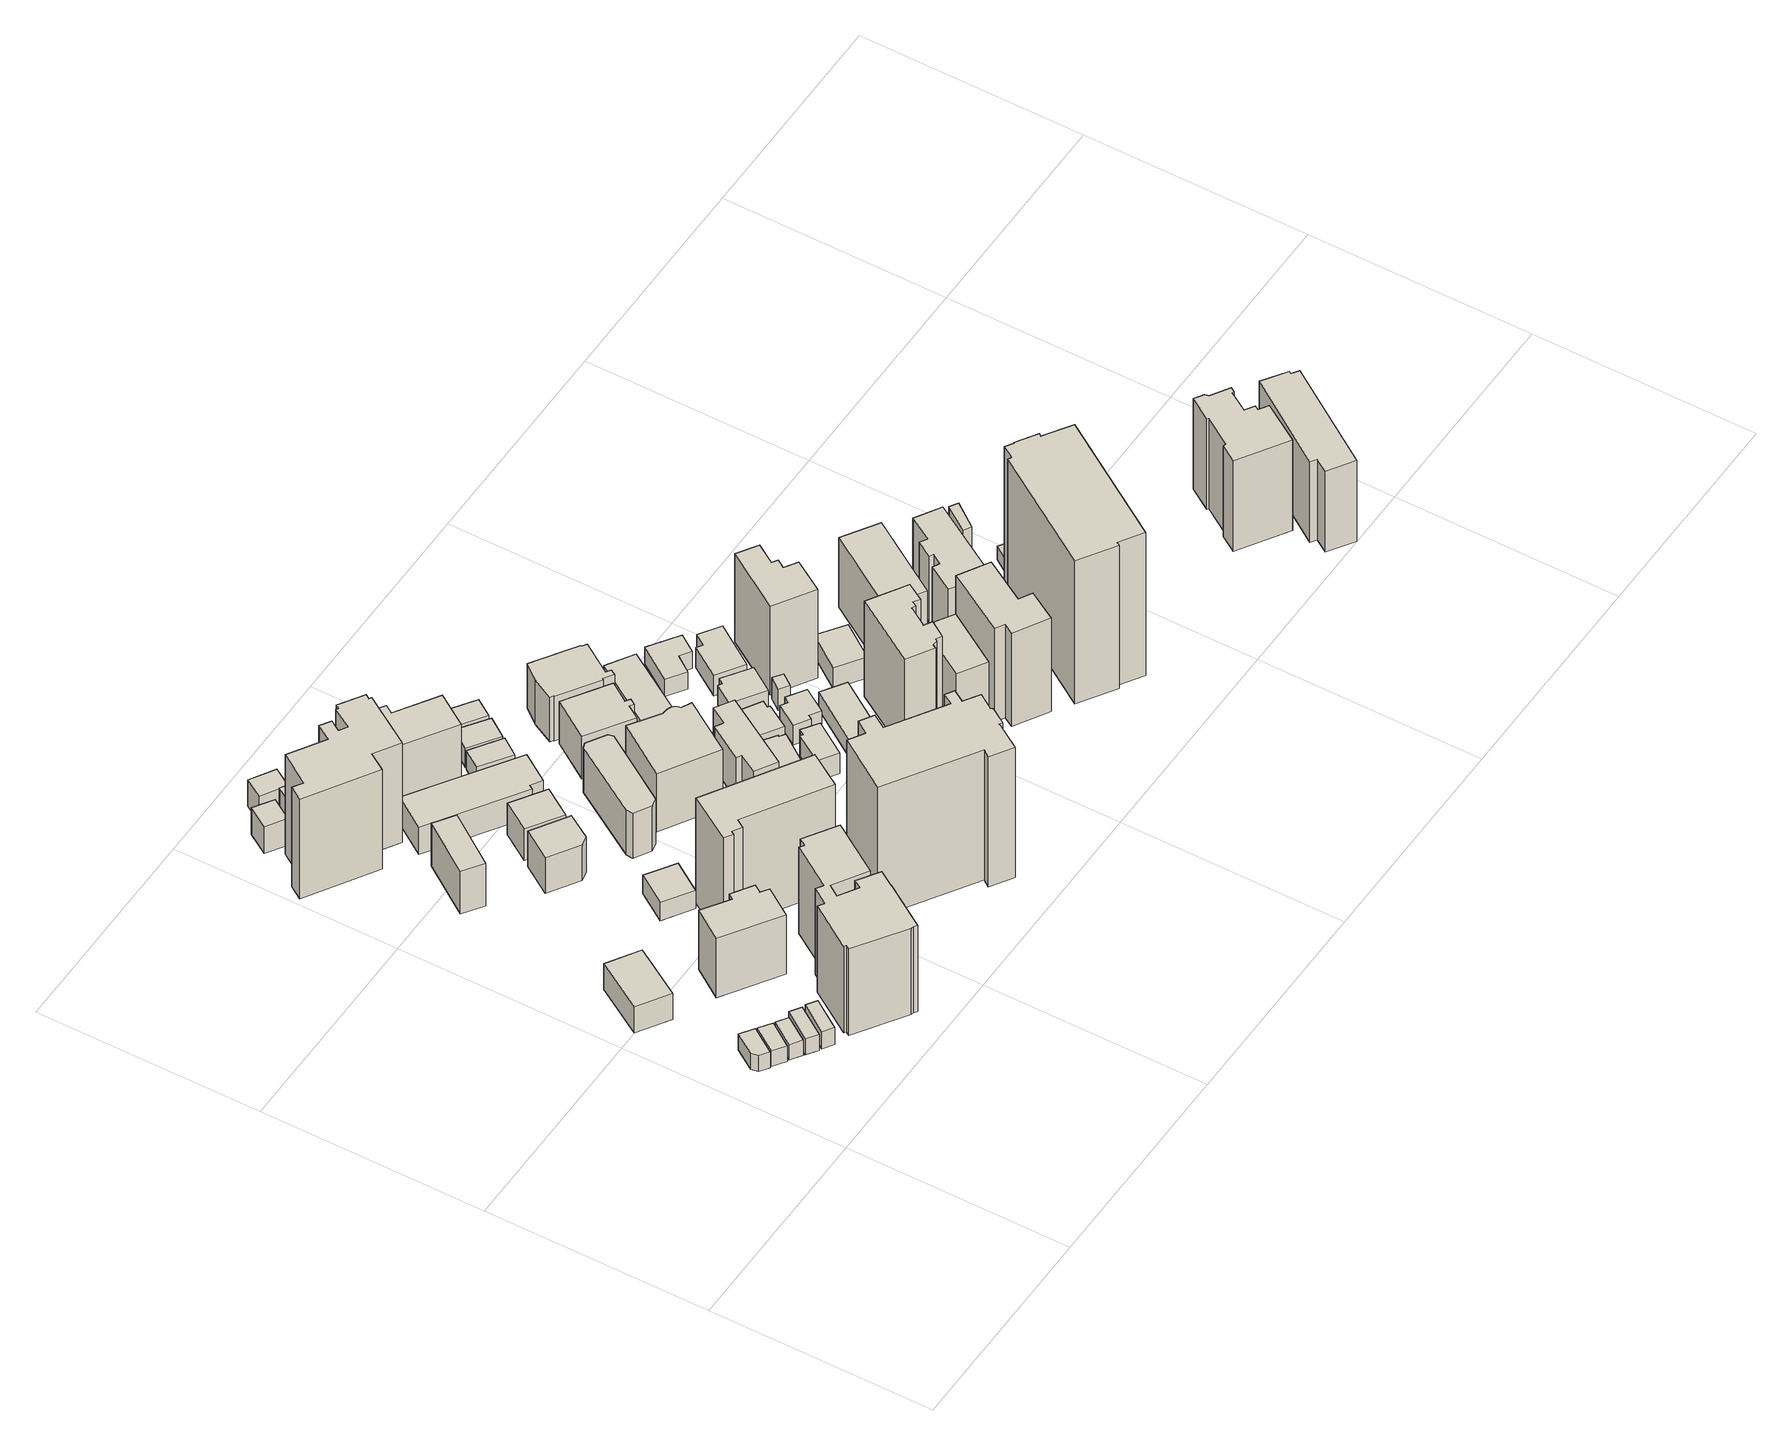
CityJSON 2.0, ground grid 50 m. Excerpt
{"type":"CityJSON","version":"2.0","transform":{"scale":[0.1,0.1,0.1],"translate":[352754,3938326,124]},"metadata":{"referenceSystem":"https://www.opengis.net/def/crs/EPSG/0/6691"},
"CityObjects":{
"building1":{"type":"Building","attributes":{"usage":"413","measuredHeight":4.7,"storeysAboveGround":2,"BuildingIDAttribute.prefecture":"14","BuildingIDAttribute.city":"14152","BuildingDetailAttribute.totalFloorArea":39.01,"BuildingDetailAttribute.buildingFootprintArea":19.51,"BuildingDetailAttribute.buildingStructureType":"601","BuildingDetailAttribute.buildingStructureOrgType":"1","BuildingDetailAttribute.orgUsage":"30","BuildingDetailAttribute.surveyYear":2015},"geometry":[{"type":"Solid","lod":"1","boundaries":[[[[0,1,2,3,4]],[[3,5,6,4]],[[2,7,5,3]],[[1,8,7,2]],[[0,9,8,1]],[[4,6,9,0]],[[5,7,8,9,6]]]]}]},
"building2":{"type":"Building","attributes":{"usage":"413","measuredHeight":4.7,"storeysAboveGround":2,"BuildingIDAttribute.prefecture":"14","BuildingIDAttribute.city":"14152","BuildingDetailAttribute.totalFloorArea":36.28,"BuildingDetailAttribute.buildingFootprintArea":18.14,"BuildingDetailAttribute.buildingStructureType":"601","BuildingDetailAttribute.buildingStructureOrgType":"1","BuildingDetailAttribute.orgUsage":"30","BuildingDetailAttribute.surveyYear":2015},"geometry":[{"type":"Solid","lod":"1","boundaries":[[[[10,11,12,13]],[[12,14,15,13]],[[11,16,14,12]],[[10,17,16,11]],[[13,15,17,10]],[[14,16,17,15]]]]}]},
"building3":{"type":"Building","attributes":{"usage":"413","measuredHeight":4.3,"storeysAboveGround":2,"BuildingIDAttribute.prefecture":"14","BuildingIDAttribute.city":"14152","BuildingDetailAttribute.totalFloorArea":31.62,"BuildingDetailAttribute.buildingFootprintArea":15.81,"BuildingDetailAttribute.buildingStructureType":"601","BuildingDetailAttribute.buildingStructureOrgType":"1","BuildingDetailAttribute.orgUsage":"30","BuildingDetailAttribute.surveyYear":2015},"geometry":[{"type":"Solid","lod":"1","boundaries":[[[[18,19,20,21]],[[20,22,23,21]],[[19,24,22,20]],[[18,25,24,19]],[[21,23,25,18]],[[22,24,25,23]]]]}]},
"building4":{"type":"Building","attributes":{"usage":"413","measuredHeight":4.7,"storeysAboveGround":2,"BuildingIDAttribute.prefecture":"14","BuildingIDAttribute.city":"14152","BuildingDetailAttribute.totalFloorArea":37.57,"BuildingDetailAttribute.buildingFootprintArea":18.79,"BuildingDetailAttribute.buildingStructureType":"601","BuildingDetailAttribute.buildingStructureOrgType":"1","BuildingDetailAttribute.orgUsage":"30","BuildingDetailAttribute.surveyYear":2015},"geometry":[{"type":"Solid","lod":"1","boundaries":[[[[26,27,28,29]],[[28,30,31,29]],[[27,32,30,28]],[[26,33,32,27]],[[29,31,33,26]],[[30,32,33,31]]]]}]},
"building5":{"type":"Building","attributes":{"usage":"414","measuredHeight":7.8,"storeysAboveGround":3,"BuildingIDAttribute.prefecture":"14","BuildingIDAttribute.city":"14152","BuildingDetailAttribute.totalFloorArea":261.32,"BuildingDetailAttribute.buildingFootprintArea":87.11,"BuildingDetailAttribute.buildingStructureType":"601","BuildingDetailAttribute.buildingStructureOrgType":"1","BuildingDetailAttribute.orgUsage":"44","BuildingDetailAttribute.surveyYear":2015},"geometry":[{"type":"Solid","lod":"1","boundaries":[[[[34,35,36,37]],[[36,38,39,37]],[[35,40,38,36]],[[34,41,40,35]],[[37,39,41,34]],[[38,40,41,39]]]]}]},
"building6":{"type":"Building","attributes":{"usage":"413","measuredHeight":7.7,"storeysAboveGround":2,"BuildingIDAttribute.prefecture":"14","BuildingIDAttribute.city":"14152","BuildingDetailAttribute.totalFloorArea":35.25,"BuildingDetailAttribute.buildingFootprintArea":17.62,"BuildingDetailAttribute.buildingStructureType":"601","BuildingDetailAttribute.buildingStructureOrgType":"1","BuildingDetailAttribute.orgUsage":"30","BuildingDetailAttribute.surveyYear":2015},"geometry":[{"type":"Solid","lod":"1","boundaries":[[[[42,43,44,45]],[[44,46,47,45]],[[43,48,46,44]],[[42,49,48,43]],[[45,47,49,42]],[[46,48,49,47]]]]}]},
"building7":{"type":"Building","attributes":{"usage":"412","measuredHeight":21.1,"storeysAboveGround":7,"BuildingIDAttribute.prefecture":"14","BuildingIDAttribute.city":"14152","BuildingDetailAttribute.totalFloorArea":746,"BuildingDetailAttribute.buildingFootprintArea":106.57,"BuildingDetailAttribute.buildingStructureType":"610","BuildingDetailAttribute.buildingStructureOrgType":"2","BuildingDetailAttribute.orgUsage":"20","BuildingDetailAttribute.surveyYear":2015},"geometry":[{"type":"Solid","lod":"1","boundaries":[[[[50,51,52,53,54,55,56,57]],[[56,58,59,57]],[[55,60,58,56]],[[54,61,60,55]],[[53,62,61,54]],[[52,63,62,53]],[[51,64,63,52]],[[50,65,64,51]],[[57,59,65,50]],[[58,60,61,62,63,64,65,59]]]]}]},
"building8":{"type":"Building","attributes":{"usage":"414","measuredHeight":27.4,"storeysAboveGround":8,"BuildingIDAttribute.prefecture":"14","BuildingIDAttribute.city":"14152","BuildingDetailAttribute.totalFloorArea":2347.55,"BuildingDetailAttribute.buildingFootprintArea":293.44,"BuildingDetailAttribute.buildingStructureType":"610","BuildingDetailAttribute.buildingStructureOrgType":"2","BuildingDetailAttribute.orgUsage":"44","BuildingDetailAttribute.surveyYear":2015},"geometry":[{"type":"Solid","lod":"1","boundaries":[[[[66,67,68,69,70,71,72,73,74,75,76,77,78,79,80,81,82,83,84,85,86,87]],[[86,88,89,87]],[[85,90,88,86]],[[84,91,90,85]],[[83,92,91,84]],[[82,93,92,83]],[[81,94,93,82]],[[80,95,94,81]],[[79,96,95,80]],[[78,97,96,79]],[[77,98,97,78]],[[76,99,98,77]],[[75,100,99,76]],[[74,101,100,75]],[[73,102,101,74]],[[72,103,102,73]],[[71,104,103,72]],[[70,105,104,71]],[[69,106,105,70]],[[68,107,106,69]],[[67,108,107,68]],[[66,109,108,67]],[[87,89,109,66]],[[88,90,91,92,93,94,95,96,97,98,99,100,101,102,103,104,105,106,107,108,109,89]]]]}]},
"building9":{"type":"Building","attributes":{"usage":"412","measuredHeight":12.6,"storeysAboveGround":5,"BuildingIDAttribute.prefecture":"14","BuildingIDAttribute.city":"14152","BuildingDetailAttribute.totalFloorArea":365.02,"BuildingDetailAttribute.buildingFootprintArea":73,"BuildingDetailAttribute.buildingStructureType":"610","BuildingDetailAttribute.buildingStructureOrgType":"2","BuildingDetailAttribute.orgUsage":"20","BuildingDetailAttribute.surveyYear":2015},"geometry":[{"type":"Solid","lod":"1","boundaries":[[[[110,111,112,113]],[[112,114,115,113]],[[111,116,114,112]],[[110,117,116,111]],[[113,115,117,110]],[[114,116,117,115]]]]}]},
"building10":{"type":"Building","attributes":{"usage":"411","measuredHeight":13.7,"storeysAboveGround":3,"BuildingIDAttribute.prefecture":"14","BuildingIDAttribute.city":"14152","BuildingDetailAttribute.totalFloorArea":69.68,"BuildingDetailAttribute.buildingFootprintArea":23.23,"BuildingDetailAttribute.buildingStructureType":"610","BuildingDetailAttribute.buildingStructureOrgType":"2","BuildingDetailAttribute.orgUsage":"10","BuildingDetailAttribute.surveyYear":2015},"geometry":[{"type":"Solid","lod":"1","boundaries":[[[[118,119,120,121]],[[120,122,123,121]],[[119,124,122,120]],[[118,125,124,119]],[[121,123,125,118]],[[122,124,125,123]]]]}]},
"building11":{"type":"Building","attributes":{"usage":"412","measuredHeight":28.2,"storeysAboveGround":10,"BuildingIDAttribute.prefecture":"14","BuildingIDAttribute.city":"14152","BuildingDetailAttribute.totalFloorArea":2485.52,"BuildingDetailAttribute.buildingFootprintArea":248.55,"BuildingDetailAttribute.buildingStructureType":"610","BuildingDetailAttribute.buildingStructureOrgType":"2","BuildingDetailAttribute.orgUsage":"20","BuildingDetailAttribute.surveyYear":2015},"geometry":[{"type":"Solid","lod":"1","boundaries":[[[[126,127,128,129,130,131,132,133,134,135,136,137,138,139,140,141,142,143]],[[142,144,145,143]],[[141,146,144,142]],[[140,147,146,141]],[[139,148,147,140]],[[138,149,148,139]],[[137,150,149,138]],[[136,151,150,137]],[[135,152,151,136]],[[134,153,152,135]],[[133,154,153,134]],[[132,155,154,133]],[[131,156,155,132]],[[130,157,156,131]],[[129,158,157,130]],[[128,159,158,129]],[[127,160,159,128]],[[126,161,160,127]],[[143,145,161,126]],[[144,146,147,148,149,150,151,152,153,154,155,156,157,158,159,160,161,145]]]]}]},
"building12":{"type":"Building","attributes":{"usage":"413","measuredHeight":5.4,"storeysAboveGround":2,"BuildingIDAttribute.prefecture":"14","BuildingIDAttribute.city":"14152","BuildingDetailAttribute.totalFloorArea":98.28,"BuildingDetailAttribute.buildingFootprintArea":49.14,"BuildingDetailAttribute.buildingStructureType":"601","BuildingDetailAttribute.buildingStructureOrgType":"1","BuildingDetailAttribute.orgUsage":"30","BuildingDetailAttribute.surveyYear":2015},"geometry":[{"type":"Solid","lod":"1","boundaries":[[[[162,163,164,165]],[[164,166,167,165]],[[163,168,166,164]],[[162,169,168,163]],[[165,167,169,162]],[[166,168,169,167]]]]}]},
"building13":{"type":"Building","attributes":{"usage":"411","measuredHeight":19.3,"storeysAboveGround":3,"BuildingIDAttribute.prefecture":"14","BuildingIDAttribute.city":"14152","BuildingDetailAttribute.totalFloorArea":71.07,"BuildingDetailAttribute.buildingFootprintArea":23.69,"BuildingDetailAttribute.buildingStructureType":"610","BuildingDetailAttribute.buildingStructureOrgType":"2","BuildingDetailAttribute.orgUsage":"10","BuildingDetailAttribute.surveyYear":2015},"geometry":[{"type":"Solid","lod":"1","boundaries":[[[[170,171,172,173]],[[172,174,175,173]],[[171,176,174,172]],[[170,177,176,171]],[[173,175,177,170]],[[174,176,177,175]]]]}]},
"building14":{"type":"Building","attributes":{"usage":"412","measuredHeight":10.6,"storeysAboveGround":4,"BuildingIDAttribute.prefecture":"14","BuildingIDAttribute.city":"14152","BuildingDetailAttribute.totalFloorArea":222.78,"BuildingDetailAttribute.buildingFootprintArea":55.7,"BuildingDetailAttribute.buildingStructureType":"610","BuildingDetailAttribute.buildingStructureOrgType":"2","BuildingDetailAttribute.orgUsage":"20","BuildingDetailAttribute.surveyYear":2015},"geometry":[{"type":"Solid","lod":"1","boundaries":[[[[178,179,180,181,182]],[[181,183,184,182]],[[180,185,183,181]],[[179,186,185,180]],[[178,187,186,179]],[[182,184,187,178]],[[183,185,186,187,184]]]]}]},
"building15":{"type":"Building","attributes":{"usage":"411","measuredHeight":8,"storeysAboveGround":3,"BuildingIDAttribute.prefecture":"14","BuildingIDAttribute.city":"14152","BuildingDetailAttribute.totalFloorArea":76.11,"BuildingDetailAttribute.buildingFootprintArea":25.37,"BuildingDetailAttribute.buildingStructureType":"610","BuildingDetailAttribute.buildingStructureOrgType":"2","BuildingDetailAttribute.orgUsage":"10","BuildingDetailAttribute.surveyYear":2015},"geometry":[{"type":"Solid","lod":"1","boundaries":[[[[188,189,190,191]],[[190,192,193,191]],[[189,194,192,190]],[[188,195,194,189]],[[191,193,195,188]],[[192,194,195,193]]]]}]},
"building16":{"type":"Building","attributes":{"usage":"412","measuredHeight":30.2,"storeysAboveGround":11,"BuildingIDAttribute.prefecture":"14","BuildingIDAttribute.city":"14152","BuildingDetailAttribute.totalFloorArea":2016.87,"BuildingDetailAttribute.buildingFootprintArea":183.35,"BuildingDetailAttribute.buildingStructureType":"610","BuildingDetailAttribute.buildingStructureOrgType":"2","BuildingDetailAttribute.orgUsage":"20","BuildingDetailAttribute.surveyYear":2015},"geometry":[{"type":"Solid","lod":"1","boundaries":[[[[196,197,198,199,200,201,202,203]],[[202,204,205,203]],[[201,206,204,202]],[[200,207,206,201]],[[199,208,207,200]],[[198,209,208,199]],[[197,210,209,198]],[[196,211,210,197]],[[203,205,211,196]],[[204,206,207,208,209,210,211,205]]]]}]},
"building17":{"type":"Building","attributes":{"usage":"411","measuredHeight":10.2,"storeysAboveGround":3,"BuildingIDAttribute.prefecture":"14","BuildingIDAttribute.city":"14152","BuildingDetailAttribute.totalFloorArea":139.53,"BuildingDetailAttribute.buildingFootprintArea":46.51,"BuildingDetailAttribute.buildingStructureType":"601","BuildingDetailAttribute.buildingStructureOrgType":"1","BuildingDetailAttribute.orgUsage":"10","BuildingDetailAttribute.surveyYear":2015},"geometry":[{"type":"Solid","lod":"1","boundaries":[[[[212,213,214,215]],[[214,216,217,215]],[[213,218,216,214]],[[212,219,218,213]],[[215,217,219,212]],[[216,218,219,217]]]]}]},
"building18":{"type":"Building","attributes":{"usage":"412","measuredHeight":7.9,"storeysAboveGround":3,"BuildingIDAttribute.prefecture":"14","BuildingIDAttribute.city":"14152","BuildingDetailAttribute.totalFloorArea":693.1,"BuildingDetailAttribute.buildingFootprintArea":231.03,"BuildingDetailAttribute.buildingStructureType":"610","BuildingDetailAttribute.buildingStructureOrgType":"2","BuildingDetailAttribute.orgUsage":"20","BuildingDetailAttribute.surveyYear":2015},"geometry":[{"type":"Solid","lod":"1","boundaries":[[[[220,221,222,223,224,225]],[[224,226,227,225]],[[223,228,226,224]],[[222,229,228,223]],[[221,230,229,222]],[[220,231,230,221]],[[225,227,231,220]],[[226,228,229,230,231,227]]]]}]},
"building19":{"type":"Building","attributes":{"usage":"404","measuredHeight":15.9,"storeysAboveGround":4,"BuildingIDAttribute.prefecture":"14","BuildingIDAttribute.city":"14152","BuildingDetailAttribute.totalFloorArea":477.57,"BuildingDetailAttribute.buildingFootprintArea":119.39,"BuildingDetailAttribute.buildingStructureType":"610","BuildingDetailAttribute.buildingStructureOrgType":"2","BuildingDetailAttribute.orgUsage":"110","BuildingDetailAttribute.surveyYear":2015},"geometry":[{"type":"Solid","lod":"1","boundaries":[[[[232,233,234,235,236,237,238,239]],[[238,240,241,239]],[[237,242,240,238]],[[236,243,242,237]],[[235,244,243,236]],[[234,245,244,235]],[[233,246,245,234]],[[232,247,246,233]],[[239,241,247,232]],[[240,242,243,244,245,246,247,241]]]]}]},
"building20":{"type":"Building","attributes":{"usage":"412","measuredHeight":18.6,"storeysAboveGround":2,"BuildingIDAttribute.prefecture":"14","BuildingIDAttribute.city":"14152","BuildingDetailAttribute.totalFloorArea":234.57,"BuildingDetailAttribute.buildingFootprintArea":117.29,"BuildingDetailAttribute.buildingStructureType":"601","BuildingDetailAttribute.buildingStructureOrgType":"1","BuildingDetailAttribute.orgUsage":"20","BuildingDetailAttribute.surveyYear":2015},"geometry":[{"type":"Solid","lod":"1","boundaries":[[[[248,249,250,251,252,253]],[[252,254,255,253]],[[251,256,254,252]],[[250,257,256,251]],[[249,258,257,250]],[[248,259,258,249]],[[253,255,259,248]],[[254,256,257,258,259,255]]]]}]},
"building21":{"type":"Building","attributes":{"usage":"412","measuredHeight":43.4,"storeysAboveGround":13,"BuildingIDAttribute.prefecture":"14","BuildingIDAttribute.city":"14152","BuildingDetailAttribute.totalFloorArea":4147.21,"BuildingDetailAttribute.buildingFootprintArea":319.02,"BuildingDetailAttribute.buildingStructureType":"610","BuildingDetailAttribute.buildingStructureOrgType":"2","BuildingDetailAttribute.orgUsage":"20","BuildingDetailAttribute.surveyYear":2015},"geometry":[{"type":"Solid","lod":"1","boundaries":[[[[260,261,262,263,264,265,266,267,268,269,270,271,272,273,274,275,276,277]],[[276,278,279,277]],[[275,280,278,276]],[[274,281,280,275]],[[273,282,281,274]],[[272,283,282,273]],[[271,284,283,272]],[[270,285,284,271]],[[269,286,285,270]],[[268,287,286,269]],[[267,288,287,268]],[[266,289,288,267]],[[265,290,289,266]],[[264,291,290,265]],[[263,292,291,264]],[[262,293,292,263]],[[261,294,293,262]],[[260,295,294,261]],[[277,279,295,260]],[[278,280,281,282,283,284,285,286,287,288,289,290,291,292,293,294,295,279]]]]}]},
"building22":{"type":"Building","attributes":{"usage":"411","measuredHeight":5.8,"storeysAboveGround":2,"BuildingIDAttribute.prefecture":"14","BuildingIDAttribute.city":"14152","BuildingDetailAttribute.totalFloorArea":65.94,"BuildingDetailAttribute.buildingFootprintArea":32.97,"BuildingDetailAttribute.buildingStructureType":"601","BuildingDetailAttribute.buildingStructureOrgType":"1","BuildingDetailAttribute.orgUsage":"10","BuildingDetailAttribute.surveyYear":2015},"geometry":[{"type":"Solid","lod":"1","boundaries":[[[[296,297,298,299]],[[298,300,301,299]],[[297,302,300,298]],[[296,303,302,297]],[[299,301,303,296]],[[300,302,303,301]]]]}]},
"building23":{"type":"Building","attributes":{"usage":"401","measuredHeight":19.3,"storeysAboveGround":5,"BuildingIDAttribute.prefecture":"14","BuildingIDAttribute.city":"14152","BuildingDetailAttribute.totalFloorArea":869.54,"BuildingDetailAttribute.buildingFootprintArea":173.91,"BuildingDetailAttribute.buildingStructureType":"610","BuildingDetailAttribute.buildingStructureOrgType":"2","BuildingDetailAttribute.orgUsage":"61","BuildingDetailAttribute.surveyYear":2015},"geometry":[{"type":"Solid","lod":"1","boundaries":[[[[304,305,306,307,308,309,310,311,312,313,314,315]],[[314,316,317,315]],[[313,318,316,314]],[[312,319,318,313]],[[311,320,319,312]],[[310,321,320,311]],[[309,322,321,310]],[[308,323,322,309]],[[307,324,323,308]],[[306,325,324,307]],[[305,326,325,306]],[[304,327,326,305]],[[315,317,327,304]],[[316,318,319,320,321,322,323,324,325,326,327,317]]]]}]},
"building24":{"type":"Building","attributes":{"usage":"413","measuredHeight":5.9,"storeysAboveGround":2,"BuildingIDAttribute.prefecture":"14","BuildingIDAttribute.city":"14152","BuildingDetailAttribute.totalFloorArea":69.18,"BuildingDetailAttribute.buildingFootprintArea":34.59,"BuildingDetailAttribute.buildingStructureType":"601","BuildingDetailAttribute.buildingStructureOrgType":"1","BuildingDetailAttribute.orgUsage":"30","BuildingDetailAttribute.surveyYear":2015},"geometry":[{"type":"Solid","lod":"1","boundaries":[[[[328,329,330,331]],[[330,332,333,331]],[[329,334,332,330]],[[328,335,334,329]],[[331,333,335,328]],[[332,334,335,333]]]]}]},
"building25":{"type":"Building","attributes":{"usage":"411","measuredHeight":5.9,"storeysAboveGround":2,"BuildingIDAttribute.prefecture":"14","BuildingIDAttribute.city":"14152","BuildingDetailAttribute.totalFloorArea":60.24,"BuildingDetailAttribute.buildingFootprintArea":30.12,"BuildingDetailAttribute.buildingStructureType":"601","BuildingDetailAttribute.buildingStructureOrgType":"1","BuildingDetailAttribute.orgUsage":"10","BuildingDetailAttribute.surveyYear":2015},"geometry":[{"type":"Solid","lod":"1","boundaries":[[[[336,337,338,339]],[[338,340,341,339]],[[337,342,340,338]],[[336,343,342,337]],[[339,341,343,336]],[[340,342,343,341]]]]}]},
"building26":{"type":"Building","attributes":{"usage":"412","measuredHeight":12.3,"storeysAboveGround":5,"BuildingIDAttribute.prefecture":"14","BuildingIDAttribute.city":"14152","BuildingDetailAttribute.totalFloorArea":591.86,"BuildingDetailAttribute.buildingFootprintArea":118.37,"BuildingDetailAttribute.buildingStructureType":"610","BuildingDetailAttribute.buildingStructureOrgType":"2","BuildingDetailAttribute.orgUsage":"20","BuildingDetailAttribute.surveyYear":2015},"geometry":[{"type":"Solid","lod":"1","boundaries":[[[[344,345,346,347,348,349,350,351]],[[350,352,353,351]],[[349,354,352,350]],[[348,355,354,349]],[[347,356,355,348]],[[346,357,356,347]],[[345,358,357,346]],[[344,359,358,345]],[[351,353,359,344]],[[352,354,355,356,357,358,359,353]]]]}]},
"building27":{"type":"Building","attributes":{"usage":"414","measuredHeight":12.2,"storeysAboveGround":5,"BuildingIDAttribute.prefecture":"14","BuildingIDAttribute.city":"14152","BuildingDetailAttribute.totalFloorArea":485.94,"BuildingDetailAttribute.buildingFootprintArea":97.19,"BuildingDetailAttribute.buildingStructureType":"610","BuildingDetailAttribute.buildingStructureOrgType":"2","BuildingDetailAttribute.orgUsage":"44","BuildingDetailAttribute.surveyYear":2015},"geometry":[{"type":"Solid","lod":"1","boundaries":[[[[360,361,362,363,364,365,366,367]],[[366,368,369,367]],[[365,370,368,366]],[[364,371,370,365]],[[363,372,371,364]],[[362,373,372,363]],[[361,374,373,362]],[[360,375,374,361]],[[367,369,375,360]],[[368,370,371,372,373,374,375,369]]]]}]},
"building28":{"type":"Building","attributes":{"usage":"411","measuredHeight":8.8,"storeysAboveGround":2,"BuildingIDAttribute.prefecture":"14","BuildingIDAttribute.city":"14152","BuildingDetailAttribute.totalFloorArea":84.62,"BuildingDetailAttribute.buildingFootprintArea":42.31,"BuildingDetailAttribute.buildingStructureType":"601","BuildingDetailAttribute.buildingStructureOrgType":"1","BuildingDetailAttribute.orgUsage":"10","BuildingDetailAttribute.surveyYear":2015},"geometry":[{"type":"Solid","lod":"1","boundaries":[[[[376,377,378,379,380,381]],[[380,382,383,381]],[[379,384,382,380]],[[378,385,384,379]],[[377,386,385,378]],[[376,387,386,377]],[[381,383,387,376]],[[382,384,385,386,387,383]]]]}]},
"building29":{"type":"Building","attributes":{"usage":"412","measuredHeight":12.8,"storeysAboveGround":5,"BuildingIDAttribute.prefecture":"14","BuildingIDAttribute.city":"14152","BuildingDetailAttribute.totalFloorArea":639,"BuildingDetailAttribute.buildingFootprintArea":127.8,"BuildingDetailAttribute.buildingStructureType":"610","BuildingDetailAttribute.buildingStructureOrgType":"2","BuildingDetailAttribute.orgUsage":"20","BuildingDetailAttribute.surveyYear":2015},"geometry":[{"type":"Solid","lod":"1","boundaries":[[[[388,389,390,391,392,393,394,395,396,397,398,399,400]],[[399,401,402,400]],[[398,403,401,399]],[[397,404,403,398]],[[396,405,404,397]],[[395,406,405,396]],[[394,407,406,395]],[[393,408,407,394]],[[392,409,408,393]],[[391,410,409,392]],[[390,411,410,391]],[[389,412,411,390]],[[388,413,412,389]],[[400,402,413,388]],[[401,403,404,405,406,407,408,409,410,411,412,413,402]]]]}]},
"building30":{"type":"Building","attributes":{"usage":"411","measuredHeight":5.9,"storeysAboveGround":2,"BuildingIDAttribute.prefecture":"14","BuildingIDAttribute.city":"14152","BuildingDetailAttribute.totalFloorArea":71.83,"BuildingDetailAttribute.buildingFootprintArea":35.91,"BuildingDetailAttribute.buildingStructureType":"601","BuildingDetailAttribute.buildingStructureOrgType":"1","BuildingDetailAttribute.orgUsage":"10","BuildingDetailAttribute.surveyYear":2015},"geometry":[{"type":"Solid","lod":"1","boundaries":[[[[414,415,416,417,418,419]],[[418,420,421,419]],[[417,422,420,418]],[[416,423,422,417]],[[415,424,423,416]],[[414,425,424,415]],[[419,421,425,414]],[[420,422,423,424,425,421]]]]}]},
"building31":{"type":"Building","attributes":{"usage":"412","storeysAboveGround":1,"BuildingIDAttribute.prefecture":"14","BuildingIDAttribute.city":"14152","BuildingDetailAttribute.totalFloorArea":37.08,"BuildingDetailAttribute.buildingFootprintArea":37.08,"BuildingDetailAttribute.buildingStructureType":"601","BuildingDetailAttribute.buildingStructureOrgType":"1","BuildingDetailAttribute.orgUsage":"20","BuildingDetailAttribute.surveyYear":2015},"geometry":[{"type":"Solid","lod":"1","boundaries":[[[[426,427,428,429]],[[428,430,431,429]],[[427,432,430,428]],[[426,433,432,427]],[[429,431,433,426]],[[430,432,433,431]]]]}]},
"building32":{"type":"Building","attributes":{"usage":"411","measuredHeight":11.3,"storeysAboveGround":2,"BuildingIDAttribute.prefecture":"14","BuildingIDAttribute.city":"14152","BuildingDetailAttribute.totalFloorArea":83.06,"BuildingDetailAttribute.buildingFootprintArea":41.53,"BuildingDetailAttribute.buildingStructureType":"601","BuildingDetailAttribute.buildingStructureOrgType":"1","BuildingDetailAttribute.orgUsage":"10","BuildingDetailAttribute.surveyYear":2015},"geometry":[{"type":"Solid","lod":"1","boundaries":[[[[434,435,436,437,438,439]],[[438,440,441,439]],[[437,442,440,438]],[[436,443,442,437]],[[435,444,443,436]],[[434,445,444,435]],[[439,441,445,434]],[[440,442,443,444,445,441]]]]}]},
"building33":{"type":"Building","attributes":{"usage":"412","measuredHeight":6.2,"storeysAboveGround":2,"BuildingIDAttribute.prefecture":"14","BuildingIDAttribute.city":"14152","BuildingDetailAttribute.totalFloorArea":222.11,"BuildingDetailAttribute.buildingFootprintArea":111.06,"BuildingDetailAttribute.buildingStructureType":"601","BuildingDetailAttribute.buildingStructureOrgType":"1","BuildingDetailAttribute.orgUsage":"20","BuildingDetailAttribute.surveyYear":2015},"geometry":[{"type":"Solid","lod":"1","boundaries":[[[[446,447,448,449]],[[448,450,451,449]],[[447,452,450,448]],[[446,453,452,447]],[[449,451,453,446]],[[450,452,453,451]]]]}]},
"building34":{"type":"Building","attributes":{"usage":"411","measuredHeight":5.7,"storeysAboveGround":2,"BuildingIDAttribute.prefecture":"14","BuildingIDAttribute.city":"14152","BuildingDetailAttribute.totalFloorArea":71.64,"BuildingDetailAttribute.buildingFootprintArea":35.82,"BuildingDetailAttribute.buildingStructureType":"601","BuildingDetailAttribute.buildingStructureOrgType":"1","BuildingDetailAttribute.orgUsage":"10","BuildingDetailAttribute.surveyYear":2015},"geometry":[{"type":"Solid","lod":"1","boundaries":[[[[454,455,456,457,458,459,460,461]],[[460,462,463,461]],[[459,464,462,460]],[[458,465,464,459]],[[457,466,465,458]],[[456,467,466,457]],[[455,468,467,456]],[[454,469,468,455]],[[461,463,469,454]],[[462,464,465,466,467,468,469,463]]]]}]},
"building35":{"type":"Building","attributes":{"usage":"412","measuredHeight":9.5,"storeysAboveGround":2,"BuildingIDAttribute.prefecture":"14","BuildingIDAttribute.city":"14152","BuildingDetailAttribute.totalFloorArea":142.92,"BuildingDetailAttribute.buildingFootprintArea":71.46,"BuildingDetailAttribute.buildingStructureType":"601","BuildingDetailAttribute.buildingStructureOrgType":"1","BuildingDetailAttribute.orgUsage":"20","BuildingDetailAttribute.surveyYear":2015},"geometry":[{"type":"Solid","lod":"1","boundaries":[[[[470,471,472,473]],[[472,474,475,473]],[[471,476,474,472]],[[470,477,476,471]],[[473,475,477,470]],[[474,476,477,475]]]]}]},
"building36":{"type":"Building","attributes":{"usage":"411","measuredHeight":9.6,"storeysAboveGround":2,"BuildingIDAttribute.prefecture":"14","BuildingIDAttribute.city":"14152","BuildingDetailAttribute.totalFloorArea":89.77,"BuildingDetailAttribute.buildingFootprintArea":44.88,"BuildingDetailAttribute.buildingStructureType":"601","BuildingDetailAttribute.buildingStructureOrgType":"1","BuildingDetailAttribute.orgUsage":"10","BuildingDetailAttribute.surveyYear":2015},"geometry":[{"type":"Solid","lod":"1","boundaries":[[[[478,479,480,481,482,483]],[[482,484,485,483]],[[481,486,484,482]],[[480,487,486,481]],[[479,488,487,480]],[[478,489,488,479]],[[483,485,489,478]],[[484,486,487,488,489,485]]]]}]},
"building37":{"type":"Building","attributes":{"measuredHeight":12.4,"BuildingIDAttribute.prefecture":"14","BuildingIDAttribute.city":"14152","BuildingDetailAttribute.surveyYear":2015},"geometry":[{"type":"Solid","lod":"1","boundaries":[[[[490,491,492,493]],[[492,494,495,493]],[[491,496,494,492]],[[490,497,496,491]],[[493,495,497,490]],[[494,496,497,495]]]]}]},
"building38":{"type":"Building","attributes":{"usage":"401","measuredHeight":6.5,"storeysAboveGround":2,"BuildingIDAttribute.prefecture":"14","BuildingIDAttribute.city":"14152","BuildingDetailAttribute.totalFloorArea":106.72,"BuildingDetailAttribute.buildingFootprintArea":53.36,"BuildingDetailAttribute.buildingStructureType":"601","BuildingDetailAttribute.buildingStructureOrgType":"1","BuildingDetailAttribute.orgUsage":"61","BuildingDetailAttribute.surveyYear":2015},"geometry":[{"type":"Solid","lod":"1","boundaries":[[[[498,499,500,501,502,503]],[[502,504,505,503]],[[501,506,504,502]],[[500,507,506,501]],[[499,508,507,500]],[[498,509,508,499]],[[503,505,509,498]],[[504,506,507,508,509,505]]]]}]},
"building39":{"type":"Building","attributes":{"usage":"412","measuredHeight":27.9,"storeysAboveGround":9,"BuildingIDAttribute.prefecture":"14","BuildingIDAttribute.city":"14152","BuildingDetailAttribute.totalFloorArea":1028.38,"BuildingDetailAttribute.buildingFootprintArea":114.27,"BuildingDetailAttribute.buildingStructureType":"610","BuildingDetailAttribute.buildingStructureOrgType":"2","BuildingDetailAttribute.orgUsage":"20","BuildingDetailAttribute.surveyYear":2015},"geometry":[{"type":"Solid","lod":"1","boundaries":[[[[510,511,512,513,514,515,516,517,518,519,520,521,522,523]],[[522,524,525,523]],[[521,526,524,522]],[[520,527,526,521]],[[519,528,527,520]],[[518,529,528,519]],[[517,530,529,518]],[[516,531,530,517]],[[515,532,531,516]],[[514,533,532,515]],[[513,534,533,514]],[[512,535,534,513]],[[511,536,535,512]],[[510,537,536,511]],[[523,525,537,510]],[[524,526,527,528,529,530,531,532,533,534,535,536,537,525]]]]}]},
"building40":{"type":"Building","attributes":{"usage":"411","measuredHeight":9.8,"storeysAboveGround":2,"BuildingIDAttribute.prefecture":"14","BuildingIDAttribute.city":"14152","BuildingDetailAttribute.totalFloorArea":122.52,"BuildingDetailAttribute.buildingFootprintArea":61.26,"BuildingDetailAttribute.buildingStructureType":"601","BuildingDetailAttribute.buildingStructureOrgType":"1","BuildingDetailAttribute.orgUsage":"10","BuildingDetailAttribute.surveyYear":2015},"geometry":[{"type":"Solid","lod":"1","boundaries":[[[[538,539,540,541,542,543]],[[542,544,545,543]],[[541,546,544,542]],[[540,547,546,541]],[[539,548,547,540]],[[538,549,548,539]],[[543,545,549,538]],[[544,546,547,548,549,545]]]]}]},
"building41":{"type":"Building","attributes":{"measuredHeight":23,"BuildingIDAttribute.prefecture":"14","BuildingIDAttribute.city":"14152","BuildingDetailAttribute.surveyYear":2015},"geometry":[{"type":"Solid","lod":"1","boundaries":[[[[550,551,552,553]],[[552,554,555,553]],[[551,556,554,552]],[[550,557,556,551]],[[553,555,557,550]],[[554,556,557,555]]]]}]},
"building42":{"type":"Building","attributes":{"usage":"412","measuredHeight":26.9,"storeysAboveGround":8,"BuildingIDAttribute.prefecture":"14","BuildingIDAttribute.city":"14152","BuildingDetailAttribute.totalFloorArea":819.7,"BuildingDetailAttribute.buildingFootprintArea":102.46,"BuildingDetailAttribute.buildingStructureType":"610","BuildingDetailAttribute.buildingStructureOrgType":"2","BuildingDetailAttribute.orgUsage":"20","BuildingDetailAttribute.surveyYear":2015},"geometry":[{"type":"Solid","lod":"1","boundaries":[[[[558,559,560,561,562,563,564,565]],[[564,566,567,565]],[[563,568,566,564]],[[562,569,568,563]],[[561,570,569,562]],[[560,571,570,561]],[[559,572,571,560]],[[558,573,572,559]],[[565,567,573,558]],[[566,568,569,570,571,572,573,567]]]]}]},
"building43":{"type":"Building","attributes":{"usage":"412","measuredHeight":5.8,"storeysAboveGround":2,"BuildingIDAttribute.prefecture":"14","BuildingIDAttribute.city":"14152","BuildingDetailAttribute.totalFloorArea":132.85,"BuildingDetailAttribute.buildingFootprintArea":66.42,"BuildingDetailAttribute.buildingStructureType":"610","BuildingDetailAttribute.buildingStructureOrgType":"2","BuildingDetailAttribute.orgUsage":"20","BuildingDetailAttribute.surveyYear":2015},"geometry":[{"type":"Solid","lod":"1","boundaries":[[[[574,575,576,577]],[[576,578,579,577]],[[575,580,578,576]],[[574,581,580,575]],[[577,579,581,574]],[[578,580,581,579]]]]}]},
"building44":{"type":"Building","attributes":{"usage":"412","measuredHeight":30.2,"storeysAboveGround":10,"BuildingIDAttribute.prefecture":"14","BuildingIDAttribute.city":"14152","BuildingDetailAttribute.totalFloorArea":1240.26,"BuildingDetailAttribute.buildingFootprintArea":124.03,"BuildingDetailAttribute.buildingStructureType":"610","BuildingDetailAttribute.buildingStructureOrgType":"2","BuildingDetailAttribute.orgUsage":"20","BuildingDetailAttribute.surveyYear":2015},"geometry":[{"type":"Solid","lod":"1","boundaries":[[[[582,583,584,585,586,587,588,589]],[[588,590,591,589]],[[587,592,590,588]],[[586,593,592,587]],[[585,594,593,586]],[[584,595,594,585]],[[583,596,595,584]],[[582,597,596,583]],[[589,591,597,582]],[[590,592,593,594,595,596,597,591]]]]}]},
"building45":{"type":"Building","attributes":{"usage":"412","measuredHeight":25.4,"storeysAboveGround":7,"BuildingIDAttribute.prefecture":"14","BuildingIDAttribute.city":"14152","BuildingDetailAttribute.totalFloorArea":1069.49,"BuildingDetailAttribute.buildingFootprintArea":152.78,"BuildingDetailAttribute.buildingStructureType":"610","BuildingDetailAttribute.buildingStructureOrgType":"2","BuildingDetailAttribute.orgUsage":"20","BuildingDetailAttribute.surveyYear":2015},"geometry":[{"type":"Solid","lod":"1","boundaries":[[[[598,599,600,601]],[[600,602,603,601]],[[599,604,602,600]],[[598,605,604,599]],[[601,603,605,598]],[[602,604,605,603]]]]}]},
"building46":{"type":"Building","attributes":{"usage":"412","measuredHeight":22,"storeysAboveGround":7,"BuildingIDAttribute.prefecture":"14","BuildingIDAttribute.city":"14152","BuildingDetailAttribute.totalFloorArea":910.85,"BuildingDetailAttribute.buildingFootprintArea":130.12,"BuildingDetailAttribute.buildingStructureType":"610","BuildingDetailAttribute.buildingStructureOrgType":"2","BuildingDetailAttribute.orgUsage":"20","BuildingDetailAttribute.surveyYear":2015},"geometry":[{"type":"Solid","lod":"1","boundaries":[[[[606,607,608,609,610,611,612,613,614,615]],[[614,616,617,615]],[[613,618,616,614]],[[612,619,618,613]],[[611,620,619,612]],[[610,621,620,611]],[[609,622,621,610]],[[608,623,622,609]],[[607,624,623,608]],[[606,625,624,607]],[[615,617,625,606]],[[616,618,619,620,621,622,623,624,625,617]]]]}]},
"building47":{"type":"Building","attributes":{"usage":"412","measuredHeight":40.1,"storeysAboveGround":14,"BuildingIDAttribute.prefecture":"14","BuildingIDAttribute.city":"14152","BuildingDetailAttribute.totalFloorArea":7071.69,"BuildingDetailAttribute.buildingFootprintArea":505.12,"BuildingDetailAttribute.buildingStructureType":"610","BuildingDetailAttribute.buildingStructureOrgType":"2","BuildingDetailAttribute.orgUsage":"20","BuildingDetailAttribute.surveyYear":2015},"geometry":[{"type":"Solid","lod":"1","boundaries":[[[[626,627,628,629,630,631,632,633,634,635,636,637]],[[636,638,639,637]],[[635,640,638,636]],[[634,641,640,635]],[[633,642,641,634]],[[632,643,642,633]],[[631,644,643,632]],[[630,645,644,631]],[[629,646,645,630]],[[628,647,646,629]],[[627,648,647,628]],[[626,649,648,627]],[[637,639,649,626]],[[638,640,641,642,643,644,645,646,647,648,649,639]]]]}]},
"building48":{"type":"Building","attributes":{"usage":"412","measuredHeight":18.2,"storeysAboveGround":7,"BuildingIDAttribute.prefecture":"14","BuildingIDAttribute.city":"14152","BuildingDetailAttribute.totalFloorArea":78.94,"BuildingDetailAttribute.buildingFootprintArea":11.28,"BuildingDetailAttribute.buildingStructureType":"610","BuildingDetailAttribute.buildingStructureOrgType":"2","BuildingDetailAttribute.orgUsage":"20","BuildingDetailAttribute.surveyYear":2015},"geometry":[{"type":"Solid","lod":"1","boundaries":[[[[650,651,652,653]],[[652,654,655,653]],[[651,656,654,652]],[[650,657,656,651]],[[653,655,657,650]],[[654,656,657,655]]]]}]},
"building49":{"type":"Building","attributes":{"measuredHeight":3.7,"BuildingIDAttribute.prefecture":"14","BuildingIDAttribute.city":"14152","BuildingDetailAttribute.surveyYear":2015},"geometry":[{"type":"Solid","lod":"1","boundaries":[[[[658,659,660,661]],[[660,662,663,661]],[[659,664,662,660]],[[658,665,664,659]],[[661,663,665,658]],[[662,664,665,663]]]]}]},
"building50":{"type":"Building","attributes":{"measuredHeight":3.7,"BuildingIDAttribute.prefecture":"14","BuildingIDAttribute.city":"14152","BuildingDetailAttribute.surveyYear":2015},"geometry":[{"type":"Solid","lod":"1","boundaries":[[[[666,667,668,669]],[[668,670,671,669]],[[667,672,670,668]],[[666,673,672,667]],[[669,671,673,666]],[[670,672,673,671]]]]}]},
"building51":{"type":"Building","attributes":{"BuildingIDAttribute.prefecture":"14","BuildingIDAttribute.city":"14152","BuildingDetailAttribute.surveyYear":2015},"geometry":[{"type":"Solid","lod":"1","boundaries":[[[[674,675,676,677]],[[676,678,679,677]],[[675,680,678,676]],[[674,681,680,675]],[[677,679,681,674]],[[678,680,681,679]]]]}]},
"building52":{"type":"Building","attributes":{"usage":"412","measuredHeight":27.6,"storeysAboveGround":9,"BuildingIDAttribute.prefecture":"14","BuildingIDAttribute.city":"14152","BuildingDetailAttribute.totalFloorArea":1316.11,"BuildingDetailAttribute.buildingFootprintArea":146.23,"BuildingDetailAttribute.buildingStructureType":"610","BuildingDetailAttribute.buildingStructureOrgType":"2","BuildingDetailAttribute.orgUsage":"20","BuildingDetailAttribute.surveyYear":2015},"geometry":[{"type":"Solid","lod":"1","boundaries":[[[[682,683,684,685,686,687,688,689,690,691,692,693,694,695,696,697]],[[696,698,699,697]],[[695,700,698,696]],[[694,701,700,695]],[[693,702,701,694]],[[692,703,702,693]],[[691,704,703,692]],[[690,705,704,691]],[[689,706,705,690]],[[688,707,706,689]],[[687,708,707,688]],[[686,709,708,687]],[[685,710,709,686]],[[684,711,710,685]],[[683,712,711,684]],[[682,713,712,683]],[[697,699,713,682]],[[698,700,701,702,703,704,705,706,707,708,709,710,711,712,713,699]]]]}]},
"building53":{"type":"Building","attributes":{"usage":"412","measuredHeight":22.7,"storeysAboveGround":8,"BuildingIDAttribute.prefecture":"14","BuildingIDAttribute.city":"14152","BuildingDetailAttribute.totalFloorArea":2210.7,"BuildingDetailAttribute.buildingFootprintArea":276.34,"BuildingDetailAttribute.buildingStructureType":"610","BuildingDetailAttribute.buildingStructureOrgType":"2","BuildingDetailAttribute.orgUsage":"20","BuildingDetailAttribute.surveyYear":2015},"geometry":[{"type":"Solid","lod":"1","boundaries":[[[[714,715,716,717,718,719,720,721]],[[720,722,723,721]],[[719,724,722,720]],[[718,725,724,719]],[[717,726,725,718]],[[716,727,726,717]],[[715,728,727,716]],[[714,729,728,715]],[[721,723,729,714]],[[722,724,725,726,727,728,729,723]]]]}]}
},
"vertices":[
[98,229,14],[79,242,14],[75,258,14],[107,305,14],[136,285,14],[107,305,58],[136,285,58],[75,258,58],[79,242,58],[98,229,58],
[140,283,14],[167,264,14],[129,210,14],[102,229,14],[129,210,57],[102,229,57],[167,264,57],[140,283,57],
[158,192,15],[134,208,15],[171,262,15],[195,246,15],[171,262,57],[195,246,57],[134,208,57],[158,192,57],
[186,173,14],[162,190,14],[207,254,14],[230,238,14],[207,254,58],[230,238,58],[162,190,58],[186,173,58],
[107,605,15],[176,562,15],[109,453,15],[40,496,15],[109,453,87],[40,496,87],[176,562,87],[107,605,87],
[236,235,14],[258,220,14],[214,156,14],[192,171,14],[214,156,61],[192,171,61],[258,220,61],[236,235,61],
[203,413,12],[249,480,12],[307,441,12],[315,453,12],[361,423,12],[350,406,12],[367,394,12],[325,332,12],[367,394,176],[325,332,176],[350,406,176],[361,423,176],[315,453,176],[307,441,176],[249,480,176],[203,413,176],
[446,218,13],[374,264,13],[357,239,13],[398,213,13],[409,230,13],[456,199,13],[435,166,13],[435,165,13],[371,67,13],[364,72,13],[358,73,13],[250,146,13],[255,155,13],[250,158,13],[315,257,13],[328,248,13],[352,284,13],[367,274,13],[428,367,13],[438,360,13],[448,376,13],[519,330,13],[448,376,251],[519,330,251],[438,360,251],[428,367,251],[367,274,251],[352,284,251],[328,248,251],[315,257,251],[250,158,251],[255,155,251],[250,146,251],[358,73,251],[364,72,251],[371,67,251],[435,165,251],[435,166,251],[456,199,251],[409,230,251],[398,213,251],[357,239,251],[374,264,251],[446,218,251],
[175,910,17],[132,940,17],[211,1053,17],[255,1023,17],[211,1053,135],[255,1023,135],[132,940,135],[175,910,135],
[113,1313,19],[71,1340,19],[101,1387,19],[143,1360,19],[101,1387,93],[143,1360,93],[71,1340,93],[113,1313,93],
[6,1221,18],[25,1251,18],[47,1237,18],[91,1306,18],[169,1257,18],[190,1291,18],[213,1276,18],[198,1253,18],[216,1242,18],[243,1286,18],[248,1282,18],[253,1291,18],[306,1257,18],[300,1247,18],[305,1244,18],[234,1132,18],[179,1167,18],[154,1128,18],[179,1167,293],[154,1128,293],[234,1132,293],[305,1244,293],[300,1247,293],[306,1257,293],[253,1291,293],[248,1282,293],[243,1286,293],[216,1242,293],[198,1253,293],[213,1276,293],[190,1291,293],[169,1257,293],[91,1306,293],[47,1237,293],[25,1251,293],[6,1221,293],
[423,633,15],[379,567,15],[317,608,15],[361,674,15],[317,608,65],[361,674,65],[379,567,65],[423,633,65],
[170,1284,19],[125,1312,19],[154,1357,19],[198,1329,19],[154,1357,117],[198,1329,117],[125,1312,117],[170,1284,117],
[383,846,17],[350,793,17],[328,788,17],[262,831,17],[305,896,17],[262,831,115],[305,896,115],[328,788,115],[350,793,115],[383,846,115],
[136,1391,17],[162,1433,17],[215,1400,17],[189,1359,17],[215,1400,90],[189,1359,90],[162,1433,90],[136,1391,90],
[610,442,12],[563,368,12],[387,478,12],[375,459,12],[355,472,12],[351,465,12],[332,477,12],[394,576,12],[332,477,302],[394,576,302],[351,465,302],[355,472,302],[375,459,302],[387,478,302],[563,368,302],[610,442,302],
[388,862,17],[315,910,17],[356,973,17],[429,925,17],[356,973,104],[429,925,104],[315,910,104],[388,862,104],
[452,951,17],[428,967,17],[422,957,17],[224,1089,17],[273,1162,17],[494,1014,17],[273,1162,92],[494,1014,92],[224,1089,92],[422,957,92],[428,967,92],[452,951,92],
[484,720,15],[465,716,15],[429,738,15],[431,753,15],[528,908,15],[539,912,15],[581,886,15],[584,875,15],[581,886,139],[584,875,139],[539,912,139],[528,908,139],[431,753,139],[429,738,139],[465,716,139],[484,720,139],
[309,1208,17],[368,1297,17],[405,1272,17],[393,1254,17],[483,1195,17],[436,1124,17],[483,1195,166],[436,1124,166],[393,1254,166],[405,1272,166],[368,1297,166],[309,1208,166],
[542,260,13],[617,376,13],[652,354,13],[671,383,13],[701,364,13],[682,334,13],[802,257,13],[816,280,13],[835,268,13],[819,242,13],[853,220,13],[831,186,13],[833,181,13],[811,146,13],[805,150,13],[768,92,13],[720,123,13],[731,139,13],[720,123,372],[731,139,372],[768,92,372],[805,150,372],[811,146,372],[833,181,372],[831,186,372],[853,220,372],[819,242,372],[835,268,372],[816,280,372],[802,257,372],[682,334,372],[701,364,372],[671,383,372],[652,354,372],[617,376,372],[542,260,372],
[527,1083,17],[499,1043,17],[434,1088,17],[461,1128,17],[434,1088,70],[461,1128,70],[499,1043,70],[527,1083,70],
[512,735,15],[589,851,15],[654,807,15],[667,806,15],[673,804,15],[677,802,15],[681,797,15],[683,794,15],[684,790,15],[685,786,15],[706,775,15],[632,661,15],[706,775,176],[632,661,176],[685,786,176],[684,790,176],[683,794,176],[681,797,176],[677,802,176],[673,804,176],[667,806,176],[654,807,176],[589,851,176],[512,735,176],
[465,1133,17],[496,1177,17],[559,1132,17],[529,1089,17],[559,1132,69],[529,1089,69],[496,1177,69],[465,1133,69],
[498,1182,16],[525,1221,16],[587,1178,16],[561,1139,16],[587,1178,70],[561,1139,70],[525,1221,70],[498,1182,70],
[677,907,17],[687,900,17],[679,887,17],[670,893,17],[651,864,17],[555,928,17],[611,1013,17],[706,950,17],[611,1013,134],[706,950,134],[555,928,134],[651,864,134],[670,893,134],[679,887,134],[687,900,134],[677,907,134],
[696,575,15],[650,603,15],[674,644,15],[663,650,15],[711,728,15],[728,718,15],[752,756,15],[791,732,15],[752,756,131],[791,732,131],[728,718,131],[711,728,131],[663,650,131],[674,644,131],[650,603,131],[696,575,131],
[772,664,15],[803,642,15],[801,640,15],[813,631,15],[759,556,15],[716,586,15],[759,556,72],[716,586,72],[813,631,72],[801,640,72],[803,642,72],[772,664,72],
[753,1050,16],[763,1043,16],[719,976,16],[729,969,16],[722,957,16],[701,971,16],[699,968,16],[613,1025,16],[614,1027,16],[607,1031,16],[631,1078,16],[660,1114,16],[754,1052,16],[660,1114,139],[754,1052,139],[631,1078,139],[607,1031,139],[614,1027,139],[613,1025,139],[699,968,139],[701,971,139],[722,957,139],[729,969,139],[719,976,139],[763,1043,139],[753,1050,139],
[825,518,14],[784,545,14],[825,607,14],[830,603,14],[838,615,14],[873,591,14],[838,615,71],[873,591,71],[830,603,71],[825,607,71],[784,545,71],[825,518,71],
[918,473,13],[890,430,13],[830,469,13],[859,513,13],[830,469,43],[859,513,43],[890,430,43],[918,473,43],
[810,742,15],[861,711,15],[852,697,15],[857,693,15],[826,642,15],[770,677,15],[826,642,76],[770,677,76],[857,693,76],[852,697,76],[861,711,76],[810,742,76],
[744,823,16],[686,860,16],[789,1022,16],[847,986,16],[789,1022,68],[847,986,68],[686,860,68],[744,823,68],
[903,606,15],[880,621,15],[874,612,15],[842,632,15],[873,682,15],[889,672,15],[897,685,15],[937,659,15],[897,685,69],[937,659,69],[889,672,69],[873,682,69],[842,632,69],[874,612,69],[880,621,69],[903,606,69],
[947,640,15],[998,606,15],[922,492,15],[871,526,15],[922,492,63],[871,526,63],[998,606,63],[947,640,63],
[896,721,15],[828,767,15],[857,810,15],[865,805,15],[874,817,15],[933,776,15],[874,817,69],[933,776,69],[865,805,69],[857,810,69],[828,767,69],[896,721,69],
[924,731,15],[944,716,15],[924,689,15],[904,704,15],[924,689,74],[904,704,74],[944,716,74],[924,731,74],
[876,984,15],[940,940,15],[913,901,15],[889,917,15],[863,880,15],[823,907,15],[863,880,62],[823,907,62],[889,917,62],[913,901,62],[940,940,62],[876,984,62],
[1023,585,13],[1106,534,13],[1083,496,13],[1070,505,13],[1063,494,13],[1055,498,13],[1028,456,13],[1045,446,13],[1022,410,13],[1010,417,13],[1005,412,13],[993,413,13],[989,405,13],[933,440,13],[989,405,276],[933,440,276],[993,413,276],[1005,412,276],[1010,417,276],[1022,410,276],[1045,446,276],[1028,456,276],[1055,498,276],[1063,494,276],[1070,505,276],[1083,496,276],[1106,534,276],[1023,585,276],
[932,888,14],[949,913,14],[994,883,14],[932,791,14],[874,829,14],[919,897,14],[874,829,70],[919,897,70],[932,791,70],[994,883,70],[949,913,70],[932,888,70],
[1082,491,12],[1142,454,12],[1067,334,12],[1008,371,12],[1067,334,206],[1008,371,206],[1142,454,206],[1082,491,206],
[1016,869,13],[1060,841,13],[1033,798,13],[1045,790,13],[1033,772,13],[1061,754,13],[1018,685,13],[933,739,13],[1018,685,257],[933,739,257],[1061,754,257],[1033,772,257],[1045,790,257],[1033,798,257],[1060,841,257],[1016,869,257],
[1063,721,14],[1120,680,14],[1066,604,14],[1008,645,14],[1066,604,72],[1008,645,72],[1120,680,72],[1063,721,72],
[1178,476,9],[1244,437,9],[1188,343,9],[1216,327,9],[1178,263,9],[1105,306,9],[1118,329,9],[1099,340,9],[1118,329,267],[1099,340,267],[1105,306,267],[1178,263,267],[1216,327,267],[1188,343,267],[1244,437,267],[1178,476,267],
[1198,749,12],[1274,700,12],[1167,532,12],[1091,581,12],[1167,532,204],[1091,581,204],[1274,700,204],[1198,749,204],
[1277,459,9],[1200,506,9],[1235,563,9],[1250,555,9],[1264,577,9],[1256,582,9],[1278,618,9],[1293,609,9],[1325,661,9],[1380,628,9],[1325,661,192],[1380,628,192],[1293,609,192],[1278,618,192],[1256,582,192],[1264,577,192],[1250,555,192],[1235,563,192],[1200,506,192],[1277,459,192],
[1387,479,9],[1404,506,9],[1422,494,9],[1423,496,9],[1468,467,9],[1464,461,9],[1523,422,9],[1352,159,9],[1302,191,9],[1297,184,9],[1218,235,9],[1380,483,9],[1218,235,404],[1380,483,404],[1297,184,404],[1302,191,404],[1352,159,404],[1523,422,404],[1464,461,404],[1468,467,404],[1423,496,404],[1422,494,404],[1404,506,404],[1387,479,404],
[1394,623,10],[1411,612,10],[1371,558,10],[1355,567,10],[1371,558,183],[1355,567,183],[1411,612,183],[1394,623,183],
[1492,359,10],[1506,381,10],[1539,360,10],[1524,338,10],[1539,360,47],[1524,338,47],[1506,381,47],[1492,359,47],
[1427,504,9],[1464,558,9],[1563,492,9],[1526,437,9],[1563,492,46],[1526,437,46],[1464,558,46],[1427,504,46],
[1542,364,9],[1524,375,9],[1591,479,9],[1609,467,9],[1591,479,39],[1609,467,39],[1524,375,39],[1542,364,39],
[1718,187,7],[1741,224,7],[1749,223,7],[1789,286,7],[1786,288,7],[1818,338,7],[1838,325,7],[1840,316,7],[1880,291,7],[1873,280,7],[1869,282,7],[1843,240,7],[1863,227,7],[1858,218,7],[1878,205,7],[1824,120,7],[1878,205,257],[1824,120,257],[1858,218,257],[1863,227,257],[1843,240,257],[1869,282,257],[1873,280,257],[1880,291,257],[1840,316,257],[1838,325,257],[1818,338,257],[1786,288,257],[1789,286,257],[1749,223,257],[1741,224,257],[1718,187,257],
[1997,233,6],[1993,228,6],[2009,217,6],[1864,1,6],[1809,38,6],[1828,67,6],[1815,76,6],[1945,268,6],[1815,76,229],[1945,268,229],[1828,67,229],[1809,38,229],[1864,1,229],[2009,217,229],[1993,228,229],[1997,233,229]
]}
